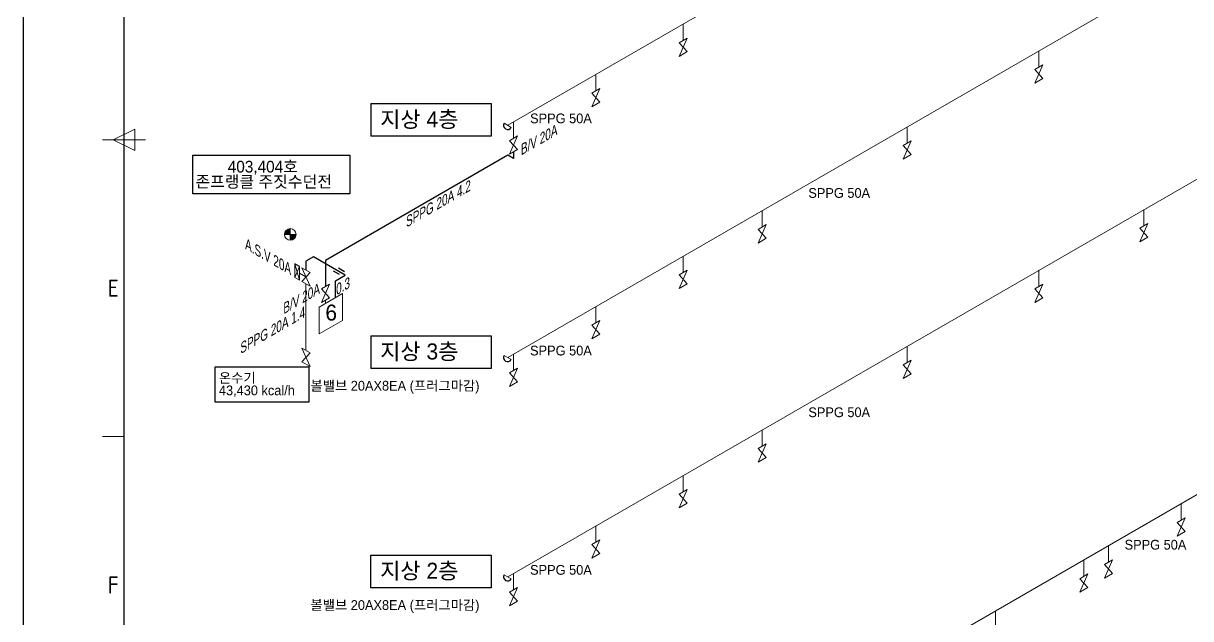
# Model space of a CAD drawing. Header units: millimetres. Extents: x 16332047 to 33387680, y -14835522 to -7015081.
# Drawn here: x 16674448 to 16701451, y -7667039 to -7653263 of the extents above; entities that cross this region are included whole.
import ezdxf
from ezdxf.enums import TextEntityAlignment as Align

# ---------------------------------------------------------------- set-up
doc = ezdxf.new("R2010")
doc.units = ezdxf.units.MM
doc.header["$LTSCALE"] = 300
doc.header["$MEASUREMENT"] = 0
doc.layers.get('0').update_dxf_attribs({"linetype": 'CONTINUOUS'})
for name, color, linetype in [('3', 3, 'CONTINUOUS'), ('8', 8, 'CONTINUOUS'), ('A-HAT', 5, 'CONTINUOUS'), ('E', 1, 'CONTINUOUS'), ('gas', 3, 'CONTINUOUS'), ('PIPE-N', 3, 'CONTINUOUS')]:
    doc.layers.add(name, color=color, linetype=linetype)
doc.layers.add('FRAME050', color=3, linetype='CONTINUOUS', lineweight=13)
doc.styles.add('GHD', font='')
doc.styles.add('ISOCP', font='isocp.shx', dxfattribs={"width": 1.1, "oblique": 30, "bigfont": 'whgtxt.shx'})
doc.styles.add('SAMOO-MEP', font='')
doc.styles.add('돋움', font='HYGTRE.TTF')
doc.styles.get('GHD').set_extended_font_data('Dotum')
doc.styles.get('SAMOO-MEP').set_extended_font_data('Dotum')

msp = doc.modelspace()

# ---------------------------------------------------------------- hatches: boundary and pattern name
at = {"layer": 'A-HAT', "lineweight": 18}
h = msp.add_hatch(color=0, dxfattribs=at)
h.dxf.hatch_style = 1
h.paths.add_polyline_path([(16680624, -7658014, 0.414214), (16680490, -7658148), (16680624, -7658148)])
h.paths.add_polyline_path([(16680758, -7658148), (16680624, -7658148), (16680624, -7658282, 0.414214)])

# ---------------------------------------------------------------- linework, layer by layer
at = {"layer": '8'}
msp.add_lwpolyline([(16674448, -7685758), (16758448, -7685758), (16758448, -7626358), (16674448, -7626358)], close=True, dxfattribs=at)
at = {"layer": 'A-HAT', "color": 1}
msp.add_line((16676776, -7628484), (16676776, -7683431), dxfattribs=at)
at = {"layer": 'A-HAT', "color": 0, "lineweight": 18}
for p, q in [((16680490, -7658148), (16680758, -7658148)), ((16680624, -7658014), (16680624, -7658282)), ((16681832, -7659517), (16681832, -7660139)), ((16681832, -7660139), (16681293, -7660450))]:
    msp.add_line(p, q, dxfattribs=at)
msp.add_circle((16680624, -7658148), 134, dxfattribs=at)
at = {"layer": 'E', "color": 0, "linetype": 'Continuous'}
for points in [[(16678371, -7656315), (16681997, -7656315), (16681997, -7657211), (16678371, -7657211)], [(16678884, -7661211), (16681050, -7661211), (16681050, -7662029), (16678884, -7662029)]]:
    msp.add_lwpolyline(points, close=True, dxfattribs=at)
at = {"layer": 'FRAME050'}
for p, q in [((16676528, -7655958), (16677024, -7655710)), ((16677024, -7655710), (16677024, -7656206)), ((16676280, -7655958), (16677272, -7655958)), ((16677024, -7656206), (16676528, -7655958)), ((16676280, -7662826), (16676776, -7662826))]:
    msp.add_line(p, q, dxfattribs=at)
at = {"layer": 'gas', "color": 0}
for p, q in [((16685785, -7656239), (16685785, -7656393)), ((16685653, -7656316), (16681437, -7658750)), ((16685785, -7656393), (16685653, -7656316)), ((16681161, -7658664), (16680986, -7658765)), ((16681896, -7659088), (16681161, -7658664)), ((16680838, -7658887), (16680730, -7658825)), ((16680986, -7658765), (16680986, -7658973)), ((16681437, -7658750), (16681437, -7659353)), ((16681875, -7659010), (16681741, -7658932)), ((16681759, -7659077), (16681625, -7659000)), ((16681667, -7659221), (16681896, -7659088)), ((16681667, -7659612), (16681667, -7659221))]:
    msp.add_line(p, q, dxfattribs=at)
at = {"layer": 'PIPE-N', "color": 7, "lineweight": 13}
for p, q in [((16703883, -7645097), (16685652, -7655623)), ((16703883, -7650470), (16685652, -7660996)), ((16689712, -7653279), (16689712, -7653656)), ((16689806, -7653602), (16689618, -7653711)), ((16689618, -7654027), (16689806, -7653602)), ((16689618, -7653711), (16689806, -7653918)), ((16689806, -7653918), (16689618, -7654027)), ((16697940, -7653901), (16697940, -7654279)), ((16698034, -7654224), (16697846, -7654333)), ((16697846, -7654649), (16698034, -7654224)), ((16697846, -7654333), (16698034, -7654540)), ((16698034, -7654540), (16697846, -7654649)), ((16703883, -7655545), (16685652, -7666071)), ((16694895, -7655660), (16694895, -7656037)), ((16694989, -7655983), (16694801, -7656091)), ((16694801, -7656407), (16694989, -7655983)), ((16694801, -7656091), (16694989, -7656299)), ((16694989, -7656299), (16694801, -7656407)), ((16691537, -7657598), (16691537, -7657976)), ((16700370, -7657573), (16700370, -7657951)), ((16691631, -7657921), (16691443, -7658030)), ((16691443, -7658346), (16691631, -7657921)), ((16691443, -7658030), (16691631, -7658237)), ((16700464, -7657896), (16700276, -7658005)), ((16700276, -7658321), (16700464, -7657896)), ((16700276, -7658005), (16700464, -7658212)), ((16691631, -7658237), (16691443, -7658346)), ((16700464, -7658212), (16700276, -7658321)), ((16689712, -7658652), (16689712, -7659029)), ((16689806, -7658975), (16689618, -7659084)), ((16689618, -7659400), (16689806, -7658975)), ((16689618, -7659084), (16689806, -7659291)), ((16697940, -7658976), (16697940, -7659353)), ((16689806, -7659291), (16689618, -7659400)), ((16698034, -7659299), (16697846, -7659408)), ((16697846, -7659724), (16698034, -7659299)), ((16697846, -7659408), (16698034, -7659615)), ((16698034, -7659615), (16697846, -7659724)), ((16694895, -7660734), (16694895, -7661112)), ((16694989, -7661057), (16694801, -7661166)), ((16694801, -7661482), (16694989, -7661057)), ((16694801, -7661166), (16694989, -7661373)), ((16694989, -7661373), (16694801, -7661482)), ((16691537, -7662673), (16691537, -7663050)), ((16691631, -7662996), (16691443, -7663105)), ((16691443, -7663421), (16691631, -7662996)), ((16703492, -7663074), (16682538, -7675172)), ((16691443, -7663105), (16691631, -7663312)), ((16691631, -7663312), (16691443, -7663421)), ((16689712, -7663727), (16689712, -7664104)), ((16689806, -7664050), (16689618, -7664158)), ((16689618, -7664474), (16689806, -7664050)), ((16689618, -7664158), (16689806, -7664366)), ((16689806, -7664366), (16689618, -7664474)), ((16701231, -7664382), (16701231, -7664759)), ((16701325, -7664704), (16701137, -7664813)), ((16701137, -7665129), (16701325, -7664704)), ((16701137, -7664813), (16701325, -7665020)), ((16701325, -7665020), (16701137, -7665129)), ((16687784, -7665217), (16687596, -7665325)), ((16687596, -7665641), (16687784, -7665217)), ((16687596, -7665325), (16687784, -7665533)), ((16699551, -7665352), (16699551, -7665729)), ((16687784, -7665533), (16687596, -7665641)), ((16698978, -7665682), (16698978, -7666060)), ((16699645, -7665675), (16699457, -7665783)), ((16699457, -7666099), (16699645, -7665675)), ((16699457, -7665783), (16699645, -7665991)), ((16699645, -7665991), (16699457, -7666099)), ((16685568, -7666023), (16685735, -7666119)), ((16685785, -7665994), (16685785, -7666371)), ((16699072, -7666005), (16698884, -7666114)), ((16698884, -7666430), (16699072, -7666005)), ((16698884, -7666114), (16699072, -7666321)), ((16685879, -7666317), (16685691, -7666425)), ((16685691, -7666741), (16685879, -7666317)), ((16685691, -7666425), (16685879, -7666633)), ((16699072, -7666321), (16698884, -7666430)), ((16685879, -7666633), (16685691, -7666741)), ((16696940, -7666859), (16696940, -7667236))]:
    msp.add_line(p, q, dxfattribs=at)
at = {"layer": 'PIPE-N', "color": 0, "lineweight": 13}
for p, q in [((16687690, -7654446), (16687690, -7654823)), ((16687784, -7654769), (16687596, -7654878)), ((16687596, -7655194), (16687784, -7654769)), ((16687596, -7654878), (16687784, -7655085)), ((16687784, -7655085), (16687596, -7655194)), ((16685568, -7655575), (16685735, -7655672)), ((16685785, -7655546), (16685785, -7655923)), ((16685879, -7655869), (16685691, -7655978)), ((16685691, -7656294), (16685879, -7655869)), ((16685691, -7655978), (16685879, -7656185)), ((16685879, -7656185), (16685691, -7656294)), ((16680730, -7659141), (16680730, -7658825)), ((16680838, -7659203), (16680730, -7658825)), ((16680838, -7658887), (16680730, -7659141)), ((16680838, -7658887), (16680838, -7659203)), ((16681081, -7659027), (16680892, -7658919)), ((16680892, -7658919), (16681081, -7659343)), ((16680838, -7659203), (16680730, -7659141)), ((16680838, -7659045), (16680986, -7659131)), ((16680892, -7659235), (16681081, -7659027)), ((16681081, -7659343), (16680892, -7659235)), ((16680986, -7659289), (16680986, -7660834)), ((16681531, -7659299), (16681343, -7659408)), ((16681343, -7659723), (16681531, -7659299)), ((16681343, -7659408), (16681531, -7659615)), ((16681293, -7659828), (16681832, -7659517)), ((16681531, -7659615), (16681343, -7659723)), ((16681437, -7659669), (16681437, -7659745)), ((16681293, -7660450), (16681293, -7659828)), ((16687690, -7659819), (16687690, -7660196)), ((16687784, -7660142), (16687596, -7660251)), ((16687596, -7660567), (16687784, -7660142)), ((16687596, -7660251), (16687784, -7660458)), ((16687784, -7660458), (16687596, -7660567)), ((16681081, -7660889), (16680892, -7660780)), ((16680892, -7660780), (16681081, -7661205)), ((16680892, -7661096), (16681081, -7660889)), ((16681081, -7661205), (16680892, -7661096)), ((16685568, -7660948), (16685735, -7661045)), ((16685785, -7660919), (16685785, -7661296)), ((16685879, -7661242), (16685691, -7661351)), ((16685691, -7661667), (16685879, -7661242)), ((16685691, -7661351), (16685879, -7661558)), ((16685879, -7661558), (16685691, -7661667)), ((16687690, -7664894), (16687690, -7665271))]:
    msp.add_line(p, q, dxfattribs=at)
at = {"layer": 'PIPE-N', "color": 0}
for p, q in [((16682485, -7655120), (16685268, -7655120)), ((16682485, -7655120), (16685268, -7655120)), ((16682485, -7655120), (16682485, -7655877)), ((16685268, -7655120), (16685268, -7655877)), ((16685268, -7655877), (16682485, -7655877)), ((16685268, -7655877), (16682485, -7655877)), ((16682485, -7660493), (16685268, -7660493)), ((16682485, -7660493), (16685268, -7660493)), ((16682485, -7660493), (16682485, -7661250)), ((16685268, -7660493), (16685268, -7661250)), ((16685268, -7661250), (16682485, -7661250)), ((16685268, -7661250), (16682485, -7661250))]:
    msp.add_line(p, q, dxfattribs=at)
at = {"layer": 'PIPE-N', "color": 7}
for p, q in [((16682485, -7666324), (16682485, -7665568)), ((16682485, -7665568), (16685268, -7665568)), ((16682485, -7665568), (16685268, -7665568)), ((16685268, -7665568), (16685268, -7666324)), ((16685268, -7666324), (16682485, -7666324)), ((16685268, -7666324), (16682485, -7666324))]:
    msp.add_line(p, q, dxfattribs=at)
at = {"layer": 'PIPE-N', "color": 0}
for centre in [(16685652, -7655623), (16685652, -7660996)]:
    msp.add_arc(centre, 96.5, 150, 330, dxfattribs=at)
at = {"layer": 'PIPE-N', "color": 7}
msp.add_arc((16685652, -7666071), 96.5, 150, 330, dxfattribs=at)

# ---------------------------------------------------------------- texts
at = {"color": 0, "linetype": 'Continuous', "lineweight": 9, "style": '돋움', "width": 0.9}
for s, height, rotation, oblique, p in [('B/V 20A', 225.8, 29.9999, 30, (16685959, -7656324, 0)), ('SPPG 20A 4.2', 225.79, 29.9999, 30, (16683302, -7657994)), ('A.S.V 20A', 225.8, 330.0001, 330, (16679579, -7658482, 0)), ('0.3', 225.8, 29.9999, 30, (16681685, -7659561, 0)), ('B/V 20A', 225.8, 29.9999, 30, (16680464, -7659999, 0)), ('SPPG 20A 1.4', 225.79, 29.9999, 30, (16679469, -7660920, 0))]:
    msp.add_text(s, height=height, rotation=rotation, dxfattribs=dict(at, oblique=oblique)).set_placement(p)
at = {"layer": '3', "color": 0, "style": 'GHD'}
for s, p in [('지상 4층', (16682703, -7655669)), ('지상 3층', (16682703, -7661042))]:
    msp.add_text(s, height=372.3, dxfattribs=at).set_placement(p)
at = {"layer": '3', "color": 0, "lineweight": 13, "style": 'GHD'}
for s, height, p in [('SPPG 50A', 225.8, (16686170, -7655575)), ('6', 370, (16681435, -7660141)), ('SPPG 50A', 225.8, (16686170, -7660948)), ('볼밸브 20AX8EA (프러그마감)', 225.82, (16681090, -7661762))]:
    msp.add_text(s, height=height, dxfattribs=at).set_placement(p)
at = {"layer": '3', "color": 7, "lineweight": 13, "style": 'GHD'}
for s, height, p in [('SPPG 50A', 225.8, (16692607, -7657301)), ('SPPG 50A', 225.8, (16692607, -7662376)), ('SPPG 50A', 225.8, (16699923, -7665441)), ('SPPG 50A', 225.8, (16686170, -7666023)), ('볼밸브 20AX8EA (프러그마감)', 225.82, (16681090, -7666837))]:
    msp.add_text(s, height=height, dxfattribs=at).set_placement(p)
at = {"layer": '3', "color": 7, "style": 'GHD'}
msp.add_text('지상 2층', height=372.3, dxfattribs=at).set_placement((16682703, -7666117))
at = {"layer": 'E', "color": 0, "linetype": 'Continuous', "style": 'SAMOO-MEP'}
for s, height, p in [('403,404호', 271, (16679177, -7656580)), ('존프랭클 주짓수던전', 271, (16678428, -7656927)), ('온수기', 225.8, (16678972, -7661468)), ('43,430 kcal/h', 225.79, (16678972, -7661757))]:
    msp.add_text(s, height=height, dxfattribs=at).set_placement(p, align=Align.MIDDLE_LEFT)
at = {"layer": 'FRAME050', "style": 'ISOCP'}
for s, p in [('E', (16676528, -7659392)), ('F', (16676528, -7666260))]:
    msp.add_text(s, height=397, dxfattribs=at).set_placement(p, align=Align.MIDDLE)

doc.saveas('drawing.dxf')
